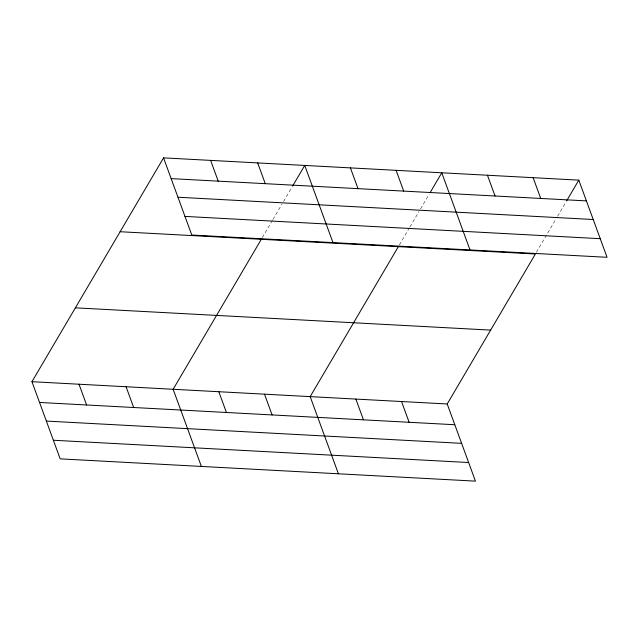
<?xml version="1.0" encoding="UTF-8"?>
<svg xmlns="http://www.w3.org/2000/svg" width="639" height="639" viewBox="0 0 639 639"><rect width="100%" height="100%" fill="white"/><g stroke="black" fill="none" stroke-linecap="round" stroke-linejoin="round"><path stroke-width="0.48" stroke-dasharray="3.19 2.4" d="M262.317 237.58L272.422 220.407M272.925 219.544L282.015 204.089M283.532 201.509L292.111 186.907M399.359 244.937L409.455 227.756M409.958 226.901L419.048 211.437M420.566 208.857L429.152 194.256M536.393 252.285L556.09 218.786M557.599 216.214L566.186 201.612"/><path stroke-width="0.96" d="M120.124 231.725L535.386 254.002L447.212 403.976L475.448 481.135L60.186 458.866L31.95 381.699L163.552 157.865L578.814 180.134L607.05 257.301L191.788 235.024L163.552 157.865M261.311 239.305L173.137 389.271L201.381 466.438M292.622 186.053L304.739 165.437L332.975 242.604M398.345 246.654L310.179 396.619L338.414 473.787M430.159 192.539L441.773 172.786L470.016 249.953M566.689 200.75L578.814 180.134M171.148 178.624L586.41 200.902M177.962 197.235L593.224 219.512M184.975 216.413L600.237 238.69M75.378 307.83L490.64 330.107M31.95 381.699L447.212 403.976M39.546 402.458L454.808 424.735M46.359 421.077L461.622 443.346M53.38 440.247L468.643 462.524M533.134 177.69L540.73 198.449M487.453 175.238L495.049 195.997M396.1 170.333L403.696 191.101M350.42 167.889L358.016 188.649M401.532 401.524L409.128 422.283M355.851 399.071L363.455 419.831M257.677 162.913L265.273 183.673M210.614 160.389L218.211 181.149M264.498 394.175L272.094 414.935M218.818 391.723L226.414 412.482M126.075 386.747L133.671 407.506M79.012 384.223L86.608 404.982"/></g></svg>
